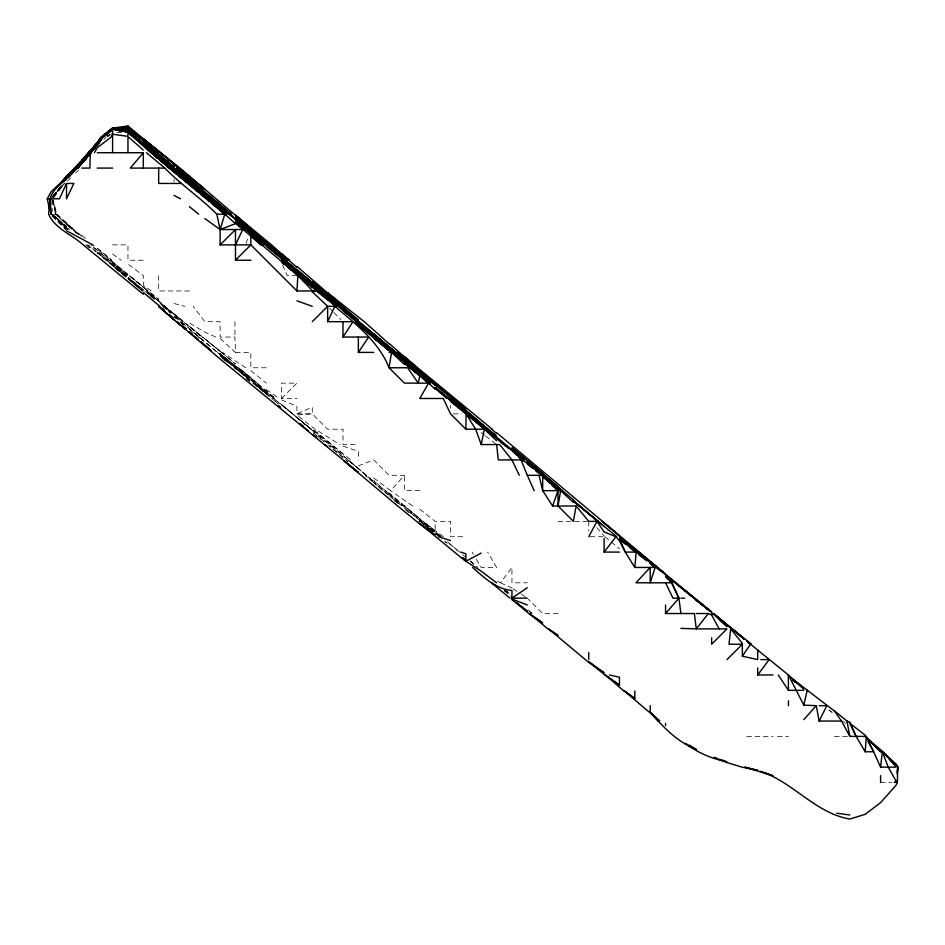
<?xml version="1.0" encoding="UTF-8"?>
<svg xmlns="http://www.w3.org/2000/svg" width="945" height="945" viewBox="0 0 945 945"><rect width="100%" height="100%" fill="white"/><g stroke="black" fill="none" stroke-linecap="round" stroke-linejoin="round"><path stroke-width="0.71" stroke-dasharray="4.72 3.54" d="M246.113 243.491L248.003 237.904M53.452 197.529L56.239 192.402M55.105 193.69L53.121 197.529L56.038 192.898M53.428 196.442L54.81 194.079L53.109 196.442M52.944 197.623L55.885 192.898M53.924 197.623L61 186.992M497.566 581.187L500.484 582.805L511.954 567.449L511.954 582.805L527.31 582.805M63.197 184.547L52.92 196.619L56.18 192.225M57.007 191.126L59.523 187.831M53.074 197.706L64.118 183.448M52.861 196.619L59.7 187.831M52.967 196.619L62.004 185.645M53.062 195.45L54.975 193.276M53.404 196.619L64.071 184.547M53.109 196.619L63.847 184.547M53.109 196.501L64.827 183.448M373.712 477.922L390.628 490.644L404.436 475.288L389.068 475.288L373.712 459.92L358.356 465.861M51.16 197.611L54.916 193.571M58.684 189.52L63.386 184.464L59.263 188.35M103.926 139.305L105.828 137.368M281.551 398.483L296.919 383.127L281.551 383.127L281.551 398.483L296.919 398.483M67.532 181.027L70.556 178.038M75.588 173.065L78.612 170.076M58.578 189.331L63.882 184.429M107.293 136.458L109.407 134.627M107.08 136.458L109.289 134.627M107.695 136.612L111.616 133.564M107.08 136.517L109.289 134.828M281.551 399.936L296.919 406.291L296.919 413.851L312.275 407.212L312.275 413.851L327.632 429.207L343 429.207L343 444.563L358.356 444.563M54.03 214.172L55.944 214.172M52.577 200.21L56.594 214.172M112.597 244.885L127.965 244.885L127.965 260.253L143.321 260.253M296.919 275.609L287.197 275.609L281.551 262.675M189.39 290.965L158.677 290.965L158.677 275.609M266.195 367.77L250.838 367.77L250.838 352.402L235.482 352.402L234.939 337.046L220.114 337.046L220.114 321.69L204.758 321.69L193.182 306.322M296.919 413.851L312.275 413.851L296.919 415.009L315.134 429.207L339.869 444.563M453.305 413.851L461.68 413.851M419.793 490.644L404.436 490.644L404.436 475.288M419.793 509.178L435.161 521.368L450.517 521.368L450.517 536.725L465.873 536.725M558.034 521.368L570.603 521.368M574.796 521.368L587.353 521.368M590.153 536.725L604.115 536.725M558.034 613.529L542.678 613.529L528.338 599.189M746.845 736.403L773.069 736.403M777.428 736.403L788.437 736.403M834.506 736.403L848.48 736.403M880.586 782.484L891.749 782.484M116.79 132.595L122.377 132.607M174.034 303.487L184.771 306.322M343 446.135L358.356 451.332L358.356 459.92M215.708 337.046L204.758 332.097L189.39 323.036M500.484 582.805L511.954 588.026M412.634 506L390.628 490.644M245.771 367.77L222.583 352.402M513.135 588.806L520.222 593.484M521.404 594.263L527.31 598.161M266.195 389.517L279.129 398.483M443.37 536.725L422.781 521.368L389.068 492.77M112.597 254.028L121.196 260.253M151.259 290.965L143.321 285.189L143.321 275.609L127.965 264.08M52.258 215.708L66.516 226.422L51.313 214.172M343 453.99L312.748 429.207L350.76 459.92M143.321 287.126L158.677 299.388L129.453 275.609L147.999 290.965M505.374 590.282L509.757 593.708L505.374 590.223M481.229 432.538L484.525 435.113M485.624 435.976L496.597 444.563M220.114 351.233L235.482 363.931L189.39 326.238L220.114 351.233L202.525 337.046M250.838 377.634L238.294 367.77L275.278 398.483L238.672 367.77L257.205 383.127M504.276 590.542L509.757 595.137M189.39 329.368L203.73 341.121M829.072 710.002L831.246 711.727M180.814 322.54L184.027 325.104M198.604 337.046L204.758 341.936M424.27 524.818L419.911 521.368L424.27 524.888M425.356 525.68L428.617 528.279M429.715 529.141L432.975 531.728M110.4 260.253L147.668 290.965L97.24 248.818M87.353 244.885L96.142 251.913M235.482 367.77L189.39 328.895L266.195 393.037L250.838 380.091M252.941 383.127L269.998 396.924M389.068 493.573L419.793 518.888M282.673 405.783L310.988 429.207L281.551 404.614L358.356 468.366L296.919 417.513M174.034 314.071L146.758 290.965L183.058 321.69L146.357 290.965L158.677 301.325M97.24 252.787L138.95 288.13M174.034 317.071L176.313 318.914M417.595 518.51L404.436 507.878L432.928 531.492M425.356 525.774L428.617 528.42M429.715 529.306L432.975 531.94M96.106 251.323L88.405 244.885M174.034 315.89L189.39 328.494L174.034 315.807L181.18 321.69M89.291 247.649L85.889 244.885L89.362 247.72M235.482 368.467L249.74 380.02M389.068 495.652L401.826 506L389.068 495.381M504.276 590.708L511.954 596.945M52.4 215.047L66.516 226.552L52.341 214.172L69.316 229.529M97.24 252.492L143.321 290.387L97.24 252.232M394.478 500.72L397.715 503.366M250.838 370.594L266.195 383.127M78.73 234.667L66.516 224.591L78.659 234.856M296.919 417.501L311.283 429.207M266.195 393.793L253.142 383.127L271.05 397.68M528.267 610.234L532.354 613.529M829.072 710.144L832.332 712.813M842.834 721.047L845.858 723.516M112.597 262.048L127.965 274.641M143.321 289.784L127.965 277.216L144.325 290.965M150.952 296.399L154.259 299.116M281.551 404.885L292.501 413.851M180.613 322.588L183.909 325.281M403.751 506L404.436 506.567M447.398 541.828L459.742 552.081M388.123 494.589L373.712 482.623L388.052 494.814M358.356 468.519L347.925 459.92L373.712 481.525L358.356 468.519L366.211 475.288M459.518 552.081L447.375 542.005M97.24 248.263L111.687 260.253L93.177 244.885M404.035 506L435.161 530.889L435.161 521.368M124.386 275.609L113.672 266.726L142.518 290.965M271.9 398.483L278.362 403.987L272.018 398.483M604.954 536.725L619.471 548.773M144.798 290.965L154.401 298.939M441.185 536.725L422.769 521.368M440.205 536.725L436.165 533.37L438.185 535.035M419.793 520.282L432.987 531.373M436.177 534.185L439.224 536.725M112.597 265.226L97.24 252.28L125 275.609M462.696 554.75L465.873 557.42M441.079 536.725L435.161 531.74L439.106 535.059M249.74 379.984L220.114 355.391L234.655 367.77M220.114 356.041L223.327 358.746M224.402 359.655L229.765 364.156M246.444 378.65L248.641 380.492M529.165 611.179L531.94 613.529M81.872 235.352L87.011 239.687M92.917 246.716L127.043 275.609L90.885 244.885M162.812 306.322L170.667 313.019L163.072 306.322M67.579 229.529L52.176 215.472M470.149 561.07L475.477 565.618M405.488 509.757L411.76 515.108M249.74 380.327L235.482 368.137L250.838 381.355M222.193 358.013L226.351 361.557M418.907 521.368L419.793 522.124M68.229 229.529L52.223 215.094M470.22 560.893L477.827 567.449M246.444 378.496L250.838 382.288M52.258 216.015L66.516 228.371M435.161 533.193L437.192 534.953M217.397 352.402L220.114 354.765M419.084 521.368L419.793 521.983M373.712 482.552L383.044 490.644M345.87 459.92L347.949 461.751M345.941 459.92L348.008 461.751M234.053 367.77L235.482 369.022M327.632 441.22L331.329 444.563M220.114 338.499L235.482 352.402M56.275 214.172L73.793 229.529L56.924 214.172L52.825 198.804M51.951 214.172L66.516 227.922L53.121 215.153M52.152 215.791L66.138 229.529M52.14 215.98L65.914 229.529M329.699 308.377L332.77 311.448M333.786 312.476L340.956 319.634M52.093 214.172L66.516 228.678L53.298 215.2M596.767 527.629L604.115 535.98M472.098 552.081L473.504 554.443M476.315 559.168L481.229 567.449L496.597 567.449L487.585 552.081M52.365 200.21L55.554 214.172L66.516 224.367L55.625 214.172L53.357 200.21M52.223 200.21L52.27 211.373M588.759 521.368L588.759 531.137M450.517 405.464L450.517 408.264M234.939 321.69L234.939 337.046M174.034 179.255L174.034 182.054M154.33 298.797L147.81 293.576L154.33 298.797M343 457.415L328.73 445.52L343 457.474M255.587 383.127L220.114 353.997L280.429 403.964L255.587 383.127M235.482 365.998L220.114 353.524L237.526 367.77L235.482 365.998M189.39 326.438L174.034 313.905L201.58 337.046L189.39 326.427M389.068 494.022L373.712 480.698L403.468 506L389.068 494.022M171.895 313.327L159.611 303.085L171.895 313.327M81.872 236.345L66.516 223.552L81.872 236.345M316.646 435.55L313.374 432.845L316.646 435.55M324.289 441.858L317.733 436.448L324.277 441.858M447.127 543.304L444.871 541.426L447.127 543.304M434.038 531.562L419.793 519.632L434.038 531.61M372.649 481.584L365.16 475.288L372.649 481.643M142.352 290.965L127.965 278.657L142.352 290.965M127.043 275.609L112.597 263.206L126.949 275.609"/><path stroke-width="1.42" d="M496.597 440.76L484.348 429.207L465.873 429.207L466.074 413.851L450.517 401.483M897.242 774.109L897.75 767.127L897.384 782.484L895.954 785.354L880.586 802.648L865.23 814.306L849.874 819.043C815.452 813.314 793.044 781.893 760.276 771.285M204.758 196.879L169.238 168.092L127.965 131.721L112.597 128.591L102.273 137.368L90.259 152.724L89.905 168.092L81.872 168.092M50.439 204.392L50.439 198.804L50.569 202.998M316.504 290.965L327.632 299.589L317.083 290.965L296.919 290.965L297.888 275.609L296.919 275.609M897.289 772.703L897.679 767.127M895.954 767.127L880.586 767.127L873.629 751.759L865.23 751.759L866.293 736.403L849.874 736.403L841.534 721.047L834.506 711.065L790.8 677.589M680.908 613.529L678.912 598.161L672.025 582.805L635.997 582.805L650.195 567.449L650.195 582.805L655.145 567.449L634.827 567.449L636.198 552.081L625.271 552.081L619.471 540.835L615.939 536.725L604.115 531.964L596.945 521.368L588.759 521.368L576.107 506L552.624 506L542.678 490.644L539.016 475.288L527.31 475.288L521.038 459.92L498.334 459.92L496.597 444.563M880.586 767.127L882.358 751.759L880.586 751.759L866.258 737.561L883.008 751.759L895.954 766.383L889.198 759.071M576.107 506L573.391 521.368L558.034 506L560.668 490.644L542.678 476.434L549.836 483.072M404.436 362.963L419.793 375.448L418.292 383.127L407.602 367.77L389.068 367.77C378.732 341.712 355.615 323.899 334.825 306.322L327.632 306.322L312.275 291.804L317.083 290.965L296.919 273.459L281.551 261.753L296.919 274.664L281.551 260.903M519.266 475.288L511.954 459.92L499.704 444.563L481.229 444.563L484.348 429.207M841.534 721.047L819.15 721.047L816.267 705.679L803.793 705.124L807.184 690.322M49.66 209.979L47.25 198.804L49.447 198.804L50.132 204.285C48.207 193.04 59.133 185.515 66.516 178.888L63.847 181.629L91.11 152.724M552.624 506L558.034 490.644L542.678 475.819L539.016 475.288M66.516 183.448L66.516 198.804L73.828 183.448L66.516 183.448L59.452 198.804L51.16 198.804M373.712 352.402L358.356 352.402L368.656 337.046L343 337.046L352.993 321.69L327.632 321.69L334.825 306.322M235.482 244.885L242.711 229.529L220.114 229.529L204.758 218.531M819.15 721.047L826.816 705.679L819.15 705.679M588.759 536.725L596.945 521.368M47.25 198.804L51.16 191.67L76.474 168.092L88.192 152.724L103.962 135.714M94.429 152.724L97.24 147.68L110.801 137.368L112.597 134.237L127.965 136.375L127.965 131.721L113.991 129.3M419.793 375.448L428.628 383.127L419.793 398.483L443.264 398.483L450.517 413.851L465.873 429.207M97.24 144.656L101.635 137.368L111.498 129.607M98.812 141.195L92.764 150.349L100.737 137.368L112.597 127.929L127.965 131.095L143.321 144.443L127.965 131.296M94.5 148.33L101.351 137.368L112.597 128.071L127.965 130.469L210.617 198.804L191.859 183.448L204.758 194.02M94.264 149.275L95.752 146.959M97.24 145.589L102.686 137.368L112.597 129.288M91.677 151.543L97.24 143.203M757.713 649.936L757.713 659.598L742.357 656.196L750.531 644.242L747.483 641.761L788.437 675.025L803.793 688.893L792.82 679.561M97.24 145.483L102.851 137.368L111.51 130.445M92.87 150.361L102.013 137.368L112.597 129.063M78.163 168.092L94.689 147.668M773.069 674.966L757.713 674.966L769.171 659.598L760.796 659.598M619.471 552.081L604.115 552.081L615.939 536.725M719.169 628.886L711.632 615.03L708.325 613.529L696.276 628.886L680.908 628.378M90.661 152.724L94.772 147.668M89.775 151.649L101.942 137.368M90.259 152.724L77.608 168.092L86.609 158.099M70.887 174.329L76.12 168.092L70.355 174.778M112.597 127.929L112.597 152.724L143.321 152.724L130.315 168.092L164.867 168.092C181.003 184.854 200.505 197.694 216.807 214.172L220.114 229.529L220.114 244.885L250.838 244.885L296.919 290.965M66.516 176.242L60.409 183.448L66.516 176.242L75.411 168.092L66.516 176.62L74.738 168.092L72.907 170.076M711.632 637.816L711.632 644.242L726.989 628.886L696.276 628.886L694.374 613.529L665.552 613.529L678.912 598.161L671.493 582.805L669.792 580.88M91.334 152.724L88.558 155.925M97.24 143.593L99.071 141.514M97.24 143.108L66.516 177.058L71.088 172.073M81.872 162.493L74.998 170.112M87.968 153.704L81.872 160.532L88.228 153.704M90.838 152.724L68.465 177.672M803.793 719.629L816.267 705.679M75.009 168.092L77.951 164.855M74.064 171.069L81.872 161.914L75.34 170.088M100.182 139.411L89.196 152.724L101.127 137.368L112.597 128.473L127.965 128.626L143.321 140.226L157.661 152.724L143.321 140.392L127.965 129.241M220.114 244.885L235.482 229.529L235.482 260.253L250.838 260.253M235.482 260.253L250.838 244.885L250.838 236.132L235.482 223.114L243.349 229.529M312.275 321.69L327.632 306.322L327.632 321.69M726.989 659.598L742.357 644.242L742.357 656.196M894.324 782.484L895.954 780.865L888.217 767.127L882.358 751.759L895.954 764.198L897.75 767.127L895.954 764.198L882.429 751.759L887.26 756.98M106.714 133.682L108.675 131.839M110.636 129.997L112.597 128.154L127.965 125.957L158.677 151.413L143.321 139.317L130.221 130.386L143.321 139.624L158.677 152.169L127.965 128.437L115.385 128.981M112.597 129.17L102.426 137.368L110.341 131.32M106.206 134.001L108.332 132.324M472.559 567.449C484.159 577.572 495.771 588.912 511.954 590.495L511.954 598.161L527.31 587.695M496.597 582.805L481.229 571.182L465.873 561.224L481.229 553.073M127.965 127.988L113.991 129.04L127.965 127.988L140.321 137.368L127.965 128.437L119.578 129.028M97.24 152.724L112.254 152.724M97.24 168.092L112.597 168.092M181.452 183.448L158.677 183.448L158.677 168.092M216.807 214.172L224.815 214.172L235.482 223.67L220.114 229.529L224.815 214.172L158.677 158.866L189.39 184.263L188.48 183.448M389.068 352.402L391.537 352.402L404.436 364.486M435.161 389.245L428.628 383.127L404.436 383.127L389.068 367.77L391.537 352.402L358.356 325.009M511.954 598.161L527.31 598.161M678.912 598.161L672.994 598.161L665.552 582.805M680.908 598.161L684.759 598.161M696.276 613.529L708.325 613.529M742.357 644.242L729.008 644.242L730.709 628.886L742.357 643.38M778.231 674.966L788.437 690.322L803.793 690.322M836.668 813.208L849.874 814.98M126.559 131.721L123.771 131.296L127.965 131.934L134.225 137.368L127.965 131.934L113.991 129.43L127.965 131.745M609.466 674.966L619.471 677.246L619.471 685.137L604.765 674.966L588.759 661.665L604.115 672.793L588.759 662.445L548.549 628.886L558.034 635.465L547.911 628.886L529.212 613.529L542.678 622.885L528.727 613.529L516.348 602.804M460.558 552.081L465.873 553.758L465.873 561.224M438.397 536.725L450.517 540.575M296.919 300.77L312.275 306.322M720.598 759.496L726.989 761.871C712.093 758.658 697.575 752.976 685.645 743.313M764.115 772.467L773.069 775.81L744.814 767.127L757.713 770.329L741.884 767.127L726.989 762.591L714.196 757.252M511.954 599.035L527.31 604.989M834.506 710.876L846.98 721.047L849.874 722.323L856.099 736.403L865.23 751.759M521.038 459.92L527.31 462.944L542.678 475.193M174.034 195.391L180.53 198.804M66.516 230.722L92.811 244.885M140.403 137.368L134.178 133.682C154.437 145.495 170.891 162.575 189.39 176.774L160.26 152.724M689.188 745.073L696.276 749.373C677.73 742.227 663.862 727.685 651.081 713.05M496.597 586.16L491.376 582.805L509.981 598.161M634.827 691.067L634.827 698.497L623.086 690.322L605.379 674.966L619.471 685.137M138.714 139.86L143.321 143.179M634.827 698.497L623.594 690.322L659.704 721.047L653.361 715.176M511.954 599.874L527.31 611.155L516.348 602.461M420.974 524.428L435.161 534.941L419.793 524.026L397.715 506L344.098 460.971L358.356 472.465L220.114 358.994L158.677 306.499M636.304 552.081L650.195 562.405L655.145 567.449L650.195 563.504M516.643 454.569L523.672 459.92L521.534 458.278M513.017 451.722L519.407 456.648M515.438 453.6L523.577 459.92M638.867 554.715L646.793 560.869M465.873 411.536L450.517 399.57L496.597 437.878L467.527 413.851L481.229 425.321M849.874 722.323L849.874 723.279L865.23 735.245M395.376 352.402L211.456 198.804L265.486 244.885L235.482 219.004L248.169 229.529L220.114 206.801L229.151 214.172M693.973 598.161L711.632 612.088M634.827 550.876L619.471 538.851L625.271 552.081L634.827 567.449M751.558 644.242L713.203 613.529L744.459 639.174M712.884 613.529L744.459 639.293L713.569 613.529M750.779 644.242L746.562 640.864M281.551 262.214L283.748 263.938M288.142 267.4L293.623 271.711L281.551 261.198L336.054 306.322L307.952 283.488M506.839 446.973L508.882 448.58M154.968 152.724L189.39 181.345L174.034 168.281M158.677 156.008L173.974 168.092M327.632 295.289L322.529 290.965L341.629 306.322M527.31 461.337L558.034 486.793L511.954 447.741L542.678 473.445M619.471 539.453L626.051 544.651M629.346 547.238L634.827 551.573M158.677 154.956L174.034 167.123L143.321 140.557L151.873 148.672M709.435 610.718L696.276 600.063L711.632 612.242M186.106 329.486L176.254 321.69L186.106 329.545M204.758 192.118L176.396 168.092L231.241 214.172L207.817 194.623L220.114 204.888M158.677 157.366L172.144 168.092L143.321 143.723L227.013 214.172L220.114 208.16M303.18 275.609L404.436 359.821L395.53 352.402M327.632 296.588L339.905 306.322M404.436 361.781L393.51 352.402L430.353 383.127L393.25 352.402L411.961 367.77M481.229 423.643L496.597 436.247L451.415 398.483L481.229 423.643L451.615 398.483L465.873 411.087M189.39 179.231L194.694 183.448M127.965 131.45L152.287 152.724L127.965 131.45L135.407 137.368M189.39 176.632L204.758 189.284L179.066 168.092M411.288 367.77L404.436 362.278L419.793 375.118L404.436 362.159M542.678 474.851L527.31 462.554L561.354 490.644M604.115 526.566L573.391 500.578M696.276 600.099L709.435 610.624L665.552 575.009L694.114 598.161L680.908 587.542M450.517 397.561L358.958 321.69M467.527 413.851L481.229 424.86L450.517 399.085L467.551 413.13M146.451 152.724L164.867 168.092M204.758 196.347L158.677 158.205L174.034 171.092M226.67 214.172L189.39 183.448L220.114 209.034M281.551 257.288L358.356 321.69L285.036 260.253M327.632 297.64L338.393 306.322L312.275 285.024M373.712 337.022L355.32 321.69L392.683 352.402L389.068 349.437M373.712 337.046L358.356 324.442L391.856 352.402L358.356 324.856M389.068 350.075L373.712 337.672L391.348 352.402M638.253 552.081L619.471 536.725L665.552 574.147L496.597 432.645M542.678 475.5L558.034 487.915M542.678 476.623L545.962 479.28M548.159 481.064L558.034 489.049M742.357 637.627L744.4 639.281M465.873 561.519L419.793 523.554M321.288 290.965L303.061 275.609L321.855 290.965M301.455 278.232L304.703 280.866M524.109 459.92L468.625 413.851L486.391 429.207M541.969 475.288L527.31 462.944L561.224 490.644M189.39 206.648L198.674 214.172M158.677 151.413L143.321 138.868L180.022 168.092L250.838 228.466L235.482 215.082L271.51 244.885L296.919 267.388M220.114 206.4L235.482 219.311M281.551 258.375L283.736 260.253L266.195 245.865L296.919 271.439M319.564 290.965L282.449 260.253L319.315 290.965M562.216 490.644L543.682 475.288L573.391 499.799M527.31 462.79L558.034 488.199L542.773 475.288M289.347 260.253L281.551 253.874L289.217 260.253M404.436 358.545L397.526 352.402L435.031 383.127L397.325 352.402L419.793 371.066L415.894 367.77M245.074 229.529L235.482 221.425M638.584 552.081L650.195 561.578M312.275 285.579L327.632 298.549L300.097 275.609L318.855 290.965M189.39 332.085L192.426 334.565M303.038 275.609L312.275 283.169M189.39 183.838L174.034 171.21L220.114 209.554L207.723 198.804M792.82 679.928L795.017 681.723M519.207 457.38L522.313 459.92L519.207 457.345M527.31 464.007L532.602 468.342M535.78 470.953L537.906 472.677M465.873 413.851L484.62 429.207L466.239 413.851M250.271 229.529L287.729 260.253L235.482 217.267M189.39 182.326L174.034 169.687L208.963 198.804M657.271 567.449L650.195 561.625L711.632 611.84M138.962 142.057L157.579 158.217L133.93 137.368M573.391 501.311L598.055 521.368L573.391 500.862L579.604 506M404.436 363.175L428.628 383.127M325.104 444.563L326.793 445.957M602.166 521.368L619.471 535.803M527.31 462.837L542.418 475.288M209.601 201.439L200.364 193.808M211.656 203.163L224.756 214.172M198.178 191.989L159.717 160.118M327.632 299.376L336.066 306.322M465.873 413.556L435.161 387.415M300.061 424.01L308.318 430.908M375.508 337.046L327.632 297.427L389.068 348.28M489.451 431.889L523.058 459.92M792.82 679.798L795.017 681.628M373.712 337.4L358.356 324.418M143.321 292.466L159.87 306.322M300.132 423.856L303.357 426.526M250.838 232.092L266.171 244.885M263.123 244.885L250.838 234.36M324.962 444.563L326.746 446.052M726.989 625.236L712.967 613.529L726.989 626.618L713.286 613.529M604.115 523.128L619.471 535.969M358.356 322.706L373.712 335.546M419.793 375.2L429.219 383.127M435.161 388.052L465.873 412.528L435.161 387.332M327.632 298.242L337.282 306.322M221.142 209.896L226.257 214.172M189.39 332.167L198.403 339.763M492.215 429.207L404.436 356.879L417.076 367.77L389.068 343.437M505.823 446.276L496.597 438.445M235.482 221.969L244.495 229.529M573.391 501.015L616.778 536.725M300.132 423.773L303.357 426.49M296.919 266.372L339.704 303.416L327.632 292.737L364.262 321.69L389.068 343.779M519.077 457.345L522.124 459.92M157.579 158.299L143.321 145.79M200.517 341.523L211.078 350.583L200.623 341.57M713.699 613.529L726.989 624.822M496.597 438.09L504.205 444.563L486.569 429.207L499.669 440.902M303.983 275.609L312.275 282.661L296.919 269.514M281.551 258.93L296.919 271.983M419.793 372.236L435.161 385.241L373.712 333.916M190.843 183.448L204.758 195.332M143.321 294.297L81.872 243.739C70.934 234.112 54.692 228.3 48.632 214.172L50.156 198.804L50.876 214.172L49.99 198.804M177.424 321.69L179.609 323.544M182.869 326.344L186.13 329.132M468.389 413.851L481.229 424.896M136.777 140.179L128.886 133.28M189.39 331.919L192.378 334.483M435.161 388.324L446.82 398.483M327.632 296.009L343 309.239M250.838 235.624L293.623 271.605M655.145 567.449L650.195 563.173L665.552 574.631L672.025 582.805L665.552 576.391M299.565 276.519L304.857 281.114M308.035 283.854L312.275 287.528M278.515 405.523L280.547 407.283M183.047 326.285L186.224 329.049M281.551 258.895L283.098 260.253M195.461 337.046L197.529 338.853M189.39 331.801L191.386 333.55M260.985 244.885L250.838 235.943L260.974 244.885M157.839 154.212L154.011 150.704M128.91 137.368L143.321 150.09M162.316 308.212L164.442 310.102M169.769 314.815L172.97 317.638M135.052 137.368L143.321 144.727M491.79 429.207L496.597 433.542M551.892 484.962L558.034 490.644L558.034 506M573.391 502.468L560.668 490.644L542.678 490.644L542.678 475.819M866.258 737.431L880.586 751.759M297.888 275.609L312.275 290.493M672.013 582.805L665.552 576.072L668.103 578.954M651.105 713.44L658.358 721.047L651.105 713.05M466.074 413.851L475.618 429.207L481.229 444.563M868.03 741.518L873.629 751.759L866.293 736.403M803.793 705.124L788.437 675.025M849.874 723.279L856.099 736.403M527.31 475.288L534.161 490.644M846.98 721.047L849.874 736.403M49.447 198.804L50.132 204.274M50.428 204.274L49.943 198.804L50.38 204.392M788.343 674.966L788.437 690.322M895.954 780.865L895.954 782.484M880.586 775.656L880.586 782.484M788.437 700.788L788.437 705.679M757.713 667.902L757.713 674.966M711.632 613.529L711.632 615.03M665.552 605.083L665.552 613.529M665.552 723.315L665.552 725.583M650.195 705.679L650.195 712.329M604.115 538.532L604.115 552.081M588.759 652.57L588.759 659.598M358.356 337.046L358.356 352.402M343 321.69L343 337.046M143.321 152.724L143.321 168.092M127.965 125.957L127.965 130.859M127.965 137.368L127.965 152.724M86.609 158.051L81.872 163.379L86.645 158.051M120.972 130.871L118.184 130.445L120.972 130.871M127.965 131.119L112.597 128.071L127.965 131.095M158.677 151.165L149.227 144.242L158.677 151.235M750.625 644.242L747.519 641.773L750.625 644.242M342.303 306.322L327.632 294.533L358.356 320.095L342.232 306.322M356.962 321.69L343 310.397L373.712 336.29L356.962 321.69M419.793 375.649L410.024 367.77L419.793 375.649M266.195 243.775L235.482 218.378L266.195 243.775M188.799 183.448L174.034 171.411L188.799 183.448M323.769 290.965L312.275 281.586L342.456 306.322L323.769 290.965M795.017 681.9L792.82 680.105L795.017 681.924M450.517 395.849L435.161 383.221L465.873 409.102L450.517 395.849M389.068 350.512L373.712 337.908L389.068 350.512M316.551 437.523L313.35 434.889L316.504 437.523M174.034 167.123L158.677 154.413L174.034 167.218M250.838 233.722L245.783 229.529L263.986 244.885L250.838 233.722M558.034 487.667L543.198 475.288L558.034 487.667M430.117 383.127L419.793 374.433L430.117 383.127M465.873 560.527L462.53 557.715L465.873 560.55M312.275 286.973L299.081 275.609L312.275 286.973M174.034 319.8L158.677 306.322L174.034 319.8"/></g></svg>
